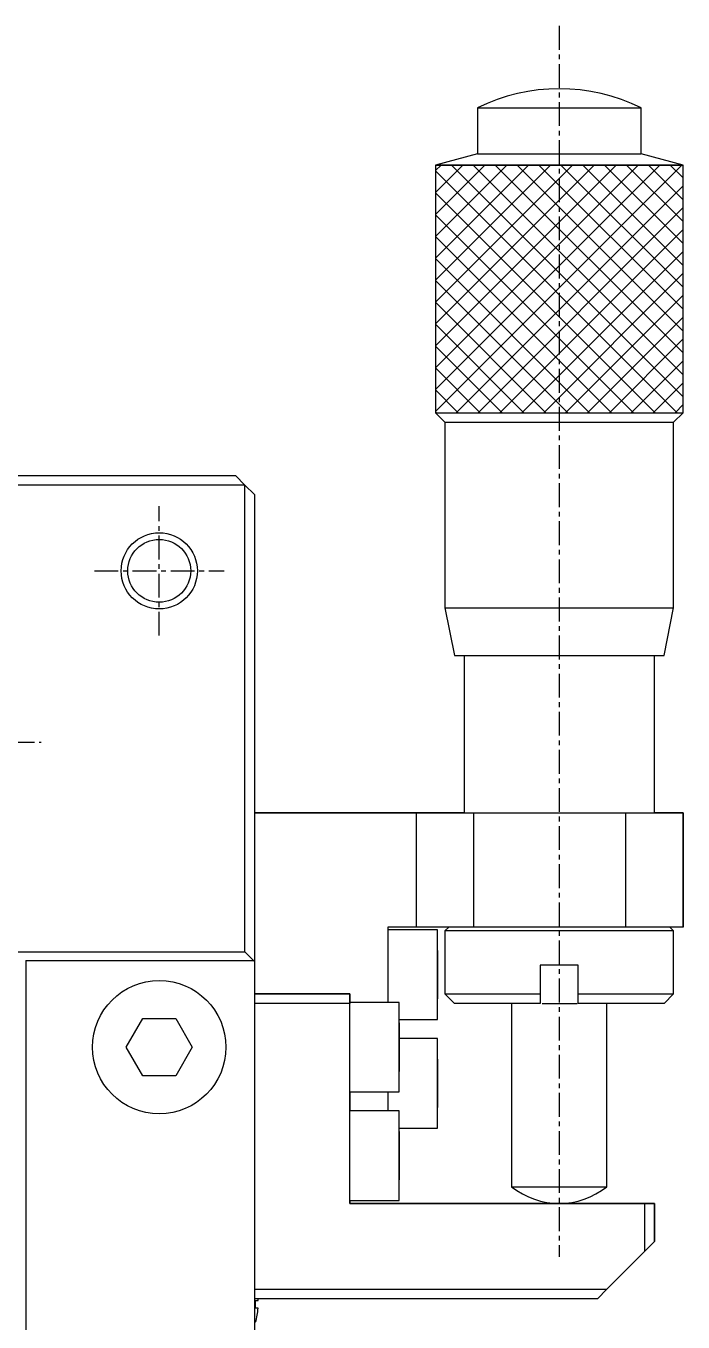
# Model space of a CAD drawing. Extents: x 60 to 297, y 47 to 311.
# Drawn here: x 128 to 162.5, y 242.8 to 310.8 of the extents above; entities that cross this region are included whole.
import ezdxf

# ---------------------------------------------------------------- set-up
doc = ezdxf.new("R2010")
doc.units = 0
doc.linetypes.add('CENTER', pattern=[2, 1.25, -0.25, 0.25, -0.25])
doc.layers.get('0').update_dxf_attribs({"linetype": 'CONTINUOUS'})
doc.layers.add('CENTER', color=1, linetype='CENTER')

msp = doc.modelspace()

# ---------------------------------------------------------------- linework, layer by layer
at = {"color": 7, "linetype": 'CONTINUOUS'}
for p, q in [((151.722, 306.487), (156.022, 306.487)), ((151.722, 306.487), (151.722, 304.077)), ((156.022, 306.487), (160.322, 306.487)), ((160.322, 304.077), (160.322, 306.487)), ((151.722, 304.077), (149.522, 303.487)), ((149.522, 303.487), (149.522, 290.487)), ((149.522, 303.487), (156.022, 303.487)), ((162.522, 303.487), (149.522, 303.487)), ((149.522, 303.487), (149.522, 290.487)), ((151.722, 304.077), (156.022, 304.077)), ((156.022, 304.077), (160.322, 304.077)), ((156.022, 303.487), (162.522, 303.487)), ((162.522, 303.487), (160.322, 304.077)), ((162.522, 290.487), (162.522, 303.487)), ((162.522, 290.487), (162.522, 303.487)), ((149.522, 290.487), (156.022, 290.487)), ((149.522, 290.487), (150.022, 289.987)), ((149.522, 290.487), (162.522, 290.487)), ((156.022, 290.487), (162.522, 290.487)), ((162.022, 289.987), (162.522, 290.487)), ((150.022, 289.987), (150.022, 280.237)), ((150.022, 289.987), (156.022, 289.987)), ((156.022, 289.987), (162.022, 289.987)), ((162.022, 280.237), (162.022, 289.987)), ((105.622, 287.187), (139.022, 287.187)), ((139.522, 286.687), (139.022, 287.187)), ((139.522, 286.687), (80.522, 286.687)), ((139.522, 262.187), (139.522, 286.687)), ((140.022, 286.187), (139.522, 286.687)), ((140.022, 286.187), (140.022, 261.687)), ((150.022, 280.237), (156.022, 280.237)), ((150.022, 280.237), (150.522, 277.737)), ((156.022, 280.237), (162.022, 280.237)), ((161.522, 277.737), (162.022, 280.237)), ((150.522, 277.737), (156.022, 277.737)), ((151.022, 277.737), (151.022, 269.487)), ((156.022, 277.737), (161.522, 277.737)), ((161.022, 269.487), (161.022, 277.737)), ((148.522, 269.487), (140.022, 269.487)), ((140.022, 269.487), (148.522, 269.487)), ((148.522, 263.487), (148.522, 269.487)), ((148.522, 269.487), (151.522, 269.487)), ((151.022, 269.487), (148.522, 269.487)), ((151.522, 269.487), (151.522, 263.487)), ((151.522, 269.487), (159.522, 269.487)), ((159.522, 263.487), (159.522, 269.487)), ((159.522, 269.487), (162.522, 269.487)), ((162.522, 269.487), (161.022, 269.487)), ((162.522, 263.487), (162.522, 269.487)), ((162.522, 269.487), (162.522, 263.487)), ((147.022, 263.487), (147.022, 259.537)), ((147.022, 263.487), (147.022, 263.337)), ((148.522, 263.487), (147.022, 263.487)), ((149.622, 263.337), (147.022, 263.337)), ((151.522, 263.487), (148.522, 263.487)), ((149.622, 258.637), (149.622, 263.337)), ((149.622, 260.987), (149.622, 263.337)), ((150.222, 263.487), (150.022, 263.287)), ((162.022, 263.287), (150.022, 263.287)), ((150.022, 263.287), (150.022, 259.987)), ((159.522, 263.487), (151.522, 263.487)), ((162.522, 263.487), (159.522, 263.487)), ((162.022, 263.287), (161.822, 263.487)), ((162.022, 259.987), (162.022, 263.287)), ((80.522, 262.187), (139.522, 262.187)), ((139.978, 261.731), (139.522, 262.187)), ((149.622, 262.257), (149.622, 261.622)), ((149.622, 261.622), (149.622, 262.257)), ((128.022, 261.731), (139.978, 261.731)), ((140.022, 261.687), (139.978, 261.731)), ((140.022, 261.687), (140.022, 227.187)), ((149.622, 261.622), (149.622, 260.352)), ((149.622, 260.352), (149.622, 261.622)), ((155.022, 261.487), (155.022, 259.987)), ((157.022, 261.487), (155.022, 261.487)), ((157.022, 259.987), (157.022, 261.487)), ((149.622, 258.637), (149.622, 260.987)), ((140.022, 259.987), (145.022, 259.987)), ((140.522, 259.987), (140.022, 259.987)), ((145.022, 259.987), (140.522, 259.987)), ((145.022, 259.987), (145.022, 259.487)), ((145.022, 259.537), (145.022, 259.987)), ((149.622, 260.352), (149.622, 259.717)), ((149.622, 259.717), (149.622, 260.352)), ((150.022, 259.987), (155.022, 259.987)), ((150.022, 259.987), (150.522, 259.487)), ((155.022, 259.987), (155.022, 259.487)), ((157.022, 259.987), (162.022, 259.987)), ((157.022, 259.487), (157.022, 259.987)), ((161.522, 259.487), (162.022, 259.987)), ((145.022, 259.487), (140.022, 259.487)), ((147.622, 259.537), (145.022, 259.537)), ((145.022, 248.987), (145.022, 259.487)), ((147.622, 254.837), (147.622, 259.537)), ((147.622, 257.187), (147.622, 259.537)), ((155.022, 259.487), (150.522, 259.487)), ((153.522, 259.487), (153.522, 249.865)), ((155.122, 259.487), (156.966, 259.487)), ((161.522, 259.487), (157.022, 259.487)), ((158.522, 249.865), (158.522, 259.487)), ((133.29, 257.187), (134.156, 258.687)), ((134.156, 258.687), (135.888, 258.687)), ((135.888, 258.687), (136.754, 257.187)), ((147.622, 258.637), (149.622, 258.637)), ((147.622, 258.457), (147.622, 257.822)), ((147.622, 257.822), (147.622, 258.457)), ((134.156, 255.687), (133.29, 257.187)), ((136.754, 257.187), (135.888, 255.687)), ((147.622, 257.822), (147.622, 256.552)), ((147.622, 256.552), (147.622, 257.822)), ((149.622, 257.637), (147.622, 257.637)), ((147.622, 254.837), (147.622, 257.187)), ((149.622, 252.937), (149.622, 257.637)), ((149.622, 255.287), (149.622, 257.637)), ((147.622, 256.552), (147.622, 255.917)), ((147.622, 255.917), (147.622, 256.552)), ((149.622, 256.557), (149.622, 255.922)), ((149.622, 255.922), (149.622, 256.557)), ((149.622, 255.922), (149.622, 254.652)), ((149.622, 254.652), (149.622, 255.922)), ((135.888, 255.687), (134.156, 255.687)), ((149.622, 252.937), (149.622, 255.287)), ((145.022, 254.837), (147.622, 254.837)), ((145.022, 254.837), (145.022, 253.837)), ((147.022, 254.837), (147.022, 253.837)), ((149.622, 254.652), (149.622, 254.017)), ((149.622, 254.017), (149.622, 254.652)), ((147.622, 253.837), (145.022, 253.837)), ((147.622, 249.137), (147.622, 253.837)), ((147.622, 251.487), (147.622, 253.837)), ((147.622, 252.937), (149.622, 252.937)), ((147.622, 252.757), (147.622, 252.122)), ((147.622, 252.122), (147.622, 252.757)), ((147.622, 252.122), (147.622, 250.852)), ((147.622, 250.852), (147.622, 252.122)), ((147.622, 249.137), (147.622, 251.487)), ((147.622, 250.852), (147.622, 250.217)), ((147.622, 250.217), (147.622, 250.852)), ((153.522, 249.865), (156.022, 249.865)), ((156.022, 249.865), (158.522, 249.865)), ((145.022, 249.137), (147.622, 249.137)), ((145.022, 249.137), (145.022, 248.987)), ((145.022, 248.987), (156.022, 248.987)), ((160.522, 248.987), (145.022, 248.987)), ((156.022, 248.987), (160.522, 248.987)), ((160.522, 248.987), (161.022, 248.987)), ((161.022, 248.987), (160.522, 248.987)), ((160.522, 246.487), (160.522, 248.987)), ((161.022, 246.987), (161.022, 248.987)), ((161.022, 248.987), (161.022, 246.987)), ((161.022, 246.987), (160.522, 246.487)), ((158.522, 244.487), (160.522, 246.487)), ((140.022, 244.487), (158.522, 244.487)), ((158.522, 244.487), (158.022, 243.987)), ((158.022, 243.987), (140.022, 243.987)), ((140.078, 243.487), (140.078, 243.887)), ((140.078, 243.887), (140.21, 243.887)), ((140.21, 243.487), (140.078, 243.487))]:
    msp.add_line(p, q, dxfattribs=at)
at = {"color": 3, "linetype": 'CONTINUOUS'}
for p, q in [((149.522, 303.191), (149.819, 303.487)), ((149.522, 302.042), (150.968, 303.487)), ((149.522, 300.892), (152.117, 303.487)), ((149.522, 299.743), (153.266, 303.487)), ((149.522, 298.594), (154.415, 303.487)), ((149.522, 297.445), (155.564, 303.487)), ((149.522, 296.296), (156.713, 303.487)), ((149.522, 295.147), (157.862, 303.487)), ((149.522, 293.998), (159.011, 303.487)), ((149.522, 292.849), (160.16, 303.487)), ((149.522, 291.7), (161.309, 303.487)), ((149.522, 290.551), (162.458, 303.487)), ((162.522, 291.326), (150.361, 303.487)), ((162.522, 292.475), (151.51, 303.487)), ((162.522, 293.624), (152.659, 303.487)), ((162.522, 294.773), (153.808, 303.487)), ((162.522, 295.922), (154.957, 303.487)), ((162.522, 297.071), (156.106, 303.487)), ((162.522, 298.22), (157.256, 303.487)), ((162.522, 299.369), (158.405, 303.487)), ((162.522, 300.519), (159.554, 303.487)), ((162.522, 301.668), (160.703, 303.487)), ((162.522, 302.817), (161.852, 303.487)), ((162.212, 290.487), (149.522, 303.177)), ((150.607, 290.487), (162.522, 302.402)), ((161.063, 290.487), (149.522, 302.028)), ((159.914, 290.487), (149.522, 300.879)), ((151.756, 290.487), (162.522, 301.253)), ((152.906, 290.487), (162.522, 300.104)), ((158.765, 290.487), (149.522, 299.73)), ((154.055, 290.487), (162.522, 298.955)), ((157.616, 290.487), (149.522, 298.581)), ((156.467, 290.487), (149.522, 297.432)), ((155.204, 290.487), (162.522, 297.806)), ((156.353, 290.487), (162.522, 296.657)), ((155.318, 290.487), (149.522, 296.283)), ((157.502, 290.487), (162.522, 295.508)), ((154.169, 290.487), (149.522, 295.134)), ((153.02, 290.487), (149.522, 293.985)), ((158.651, 290.487), (162.522, 294.359)), ((159.8, 290.487), (162.522, 293.21)), ((151.871, 290.487), (149.522, 292.836)), ((160.949, 290.487), (162.522, 292.061)), ((150.722, 290.487), (149.522, 291.687)), ((149.573, 290.487), (149.522, 290.538)), ((162.098, 290.487), (162.522, 290.912))]:
    msp.add_line(p, q, dxfattribs=at)
at = {"color": 9, "linetype": 'CONTINUOUS'}
msp.add_line((128.022, 261.731), (128.022, 227.187), dxfattribs=at)
at = {"color": 3, "linetype": 'CONTINUOUS'}
msp.add_circle((135.022, 282.187), 2, dxfattribs=at)
at = {"color": 7, "linetype": 'CONTINUOUS'}
for centre, radius in [((135.022, 282.187), 1.65), ((135.022, 257.187), 3.5)]:
    msp.add_circle(centre, radius, dxfattribs=at)
for centre, radius, start, end in [((156.022, 297.742), 9.745, 63.8162, 116.18378), ((156.022, 252.987), 4, 231.31789, 308.68211), ((137.022, 243.687), 3.194, 3.59035, 5.38995), ((137.022, 243.687), 3.194, 343.09474, 356.40965)]:
    msp.add_arc(centre, radius, start, end, dxfattribs=at)
at = {"layer": 'CENTER', "color": 1, "linetype": 'CENTER'}
for p, q in [((156.022, 310.787), (156.022, 246.187)), ((135.022, 278.787), (135.022, 285.587)), ((131.622, 282.187), (138.422, 282.187)), ((123.222, 273.187), (128.822, 273.187))]:
    msp.add_line(p, q, dxfattribs=at)

doc.saveas('drawing.dxf')
